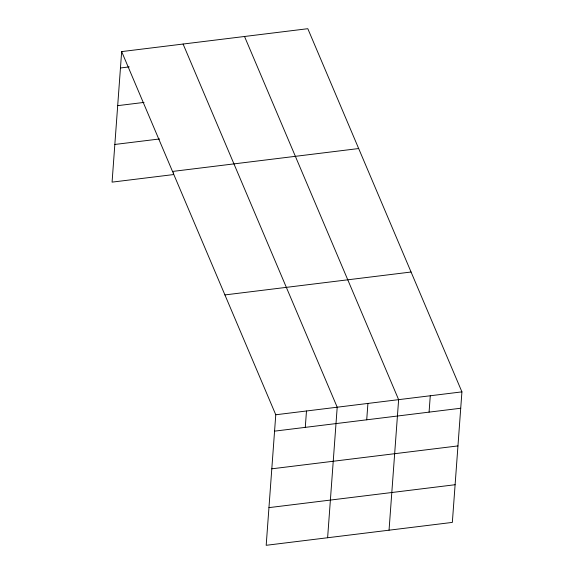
<?xml version="1.0" encoding="UTF-8"?>
<svg xmlns="http://www.w3.org/2000/svg" width="574" height="574" viewBox="0 0 574 574"><rect width="100%" height="100%" fill="white"/><g stroke="black" fill="none" stroke-linecap="round" stroke-linejoin="round"><path stroke-width="0.86" d="M121.659 51.595L275.771 414.765L266.185 545.3L452.341 522.405L461.926 391.87L307.815 28.7L121.659 51.595L112.073 182.13L173.506 174.575L173.635 172.824M305.282 427.365L306.487 410.984M327.618 537.745L337.203 407.21L183.092 44.04M366.714 419.809L367.92 403.429M389.043 530.189L398.629 399.655L244.524 36.485M429.072 412.139L430.278 395.759M120.461 67.976L129.236 66.9M117.692 105.652L144.024 102.409M114.843 144.461L159.601 138.958M172.516 171.447L358.671 148.544M224.915 294.921L411.07 272.019M275.771 414.765L461.926 391.87M274.566 431.146L460.721 408.243M271.803 468.815L457.952 445.919M268.948 507.631L455.103 484.729"/></g></svg>
